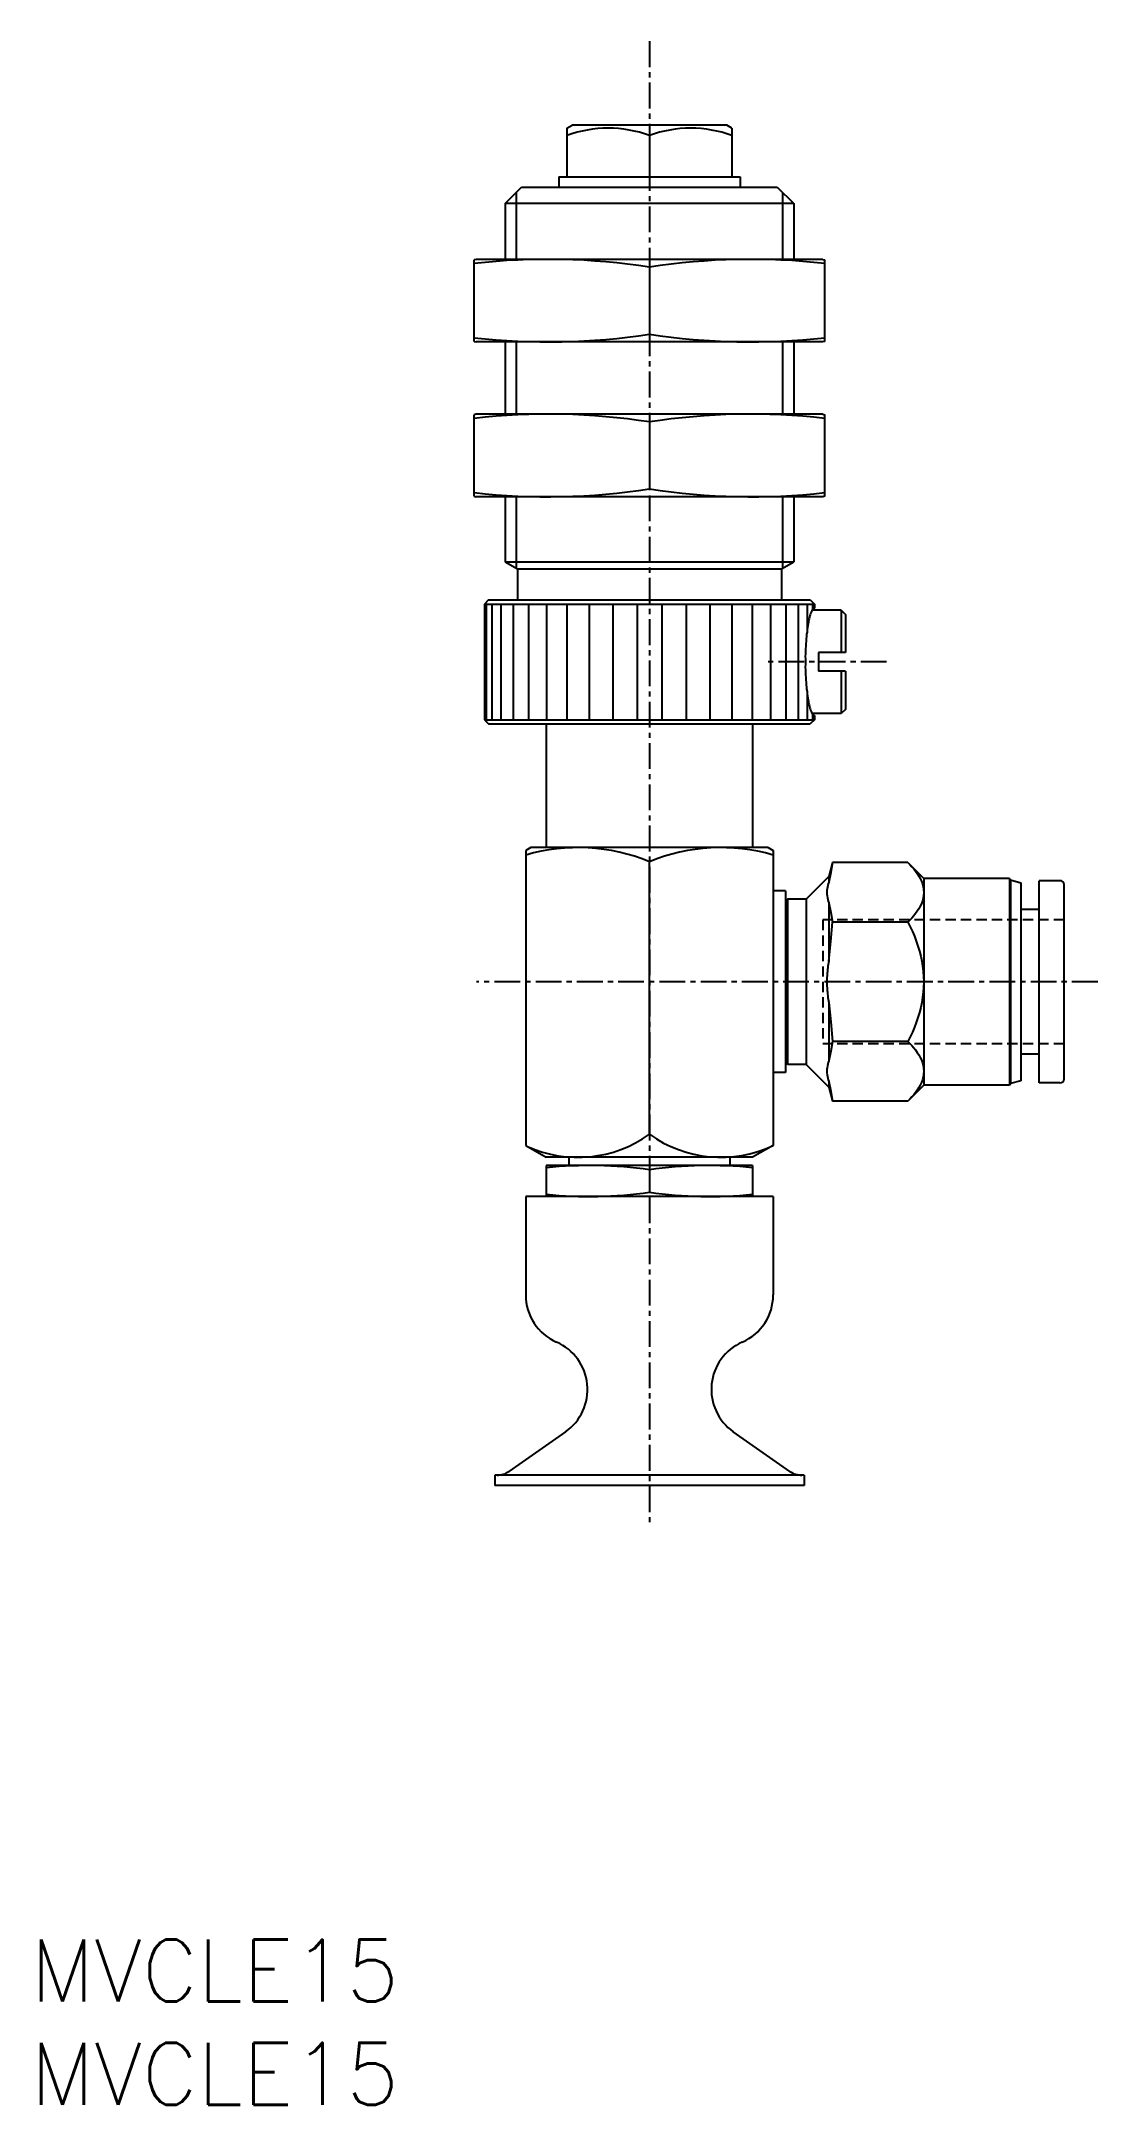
# Model space of a CAD drawing. Extents: x 0.5 to 51.7, y 0 to 100.
import ezdxf

# ---------------------------------------------------------------- set-up
doc = ezdxf.new("R2010")
doc.units = 0
doc.linetypes.add('CENTER', pattern=[2, 1.25, -0.25, 0.25, -0.25])
doc.linetypes.add('DASHED', pattern=[0.75, 0.5, -0.25])
doc.layers.get('0').update_dxf_attribs({"linetype": 'CONTINUOUS'})
doc.layers.add('CENTER', color=1, linetype='CENTER')
doc.styles.get("Standard").update_dxf_attribs({"font": 'txt.shx'})

# ---------------------------------------------------------------- blocks, each defined once
blk = doc.blocks.new('*U12')
at = {"color": 7, "linetype": 'CONTINUOUS'}
blk.add_text('MVCLE15', height=3, dxfattribs=at).set_placement((0, 0))
blk = doc.blocks.new('*U13')
at = {"color": 7, "linetype": 'CONTINUOUS'}
blk.add_text('MVCLE15', height=3, dxfattribs=at).set_placement((0, 5))

msp = doc.modelspace()

# ---------------------------------------------------------------- linework, layer by layer
at = {"color": 7, "linetype": 'CONTINUOUS'}
for p, q in [((26, 95.756), (26.25, 95.9)), ((26, 95.756), (26, 93.4)), ((33.75, 95.9), (26.25, 95.9)), ((30, 95.398), (30, 93.4)), ((34, 95.756), (33.75, 95.9)), ((34, 95.756), (34, 93.4)), ((25.6, 93.4), (25.6, 92.9)), ((25.6, 93.4), (34.4, 93.4)), ((34.4, 93.4), (34.4, 92.9)), ((23, 92.1), (23.8, 92.9)), ((37, 92.1), (23, 92.1)), ((23, 92.1), (23, 89.4)), ((23.542, 92.642), (23.542, 89.4)), ((23.8, 92.9), (36.2, 92.9)), ((36.2, 92.9), (37, 92.1)), ((36.459, 92.642), (36.459, 89.4)), ((37, 92.1), (37, 89.4)), ((21.6, 89.4), (21.5, 89.373)), ((21.5, 85.427), (21.5, 89.373)), ((38.4, 89.4), (21.6, 89.4)), ((30, 89.021), (30, 85.779)), ((38.4, 89.4), (38.5, 89.373)), ((38.5, 85.427), (38.5, 89.373)), ((21.5, 85.427), (21.6, 85.4)), ((38.4, 85.4), (21.6, 85.4)), ((23, 85.4), (23, 81.9)), ((23.542, 85.4), (23.542, 81.9)), ((36.459, 85.4), (36.459, 81.9)), ((37, 85.4), (37, 81.9)), ((38.5, 85.427), (38.4, 85.4)), ((21.6, 81.9), (21.5, 81.873)), ((21.5, 77.927), (21.5, 81.873)), ((38.4, 81.9), (21.6, 81.9)), ((30, 81.521), (30, 78.279)), ((38.4, 81.9), (38.5, 81.873)), ((38.5, 77.927), (38.5, 81.873)), ((21.5, 77.927), (21.6, 77.9)), ((38.4, 77.9), (21.6, 77.9)), ((23, 77.9), (23, 74.746)), ((23.542, 77.9), (23.542, 74.434)), ((36.459, 77.9), (36.459, 74.434)), ((37, 77.9), (37, 74.746)), ((38.5, 77.927), (38.4, 77.9)), ((23, 74.746), (37, 74.746)), ((23, 74.746), (23.6, 74.4)), ((23.6, 74.4), (23.6, 72.9)), ((23.6, 74.4), (36.4, 74.4)), ((36.4, 74.4), (37, 74.746)), ((36.4, 74.4), (36.4, 72.9)), ((22.2, 72.9), (22, 72.7)), ((22, 72.7), (38, 72.7)), ((22, 72.7), (22, 67.1)), ((22.089, 72.7), (22.089, 67.1)), ((22.2, 72.9), (37.8, 72.9)), ((22.355, 72.7), (22.355, 67.1)), ((22.792, 72.7), (22.792, 67.1)), ((23.39, 72.7), (23.39, 67.1)), ((24.136, 72.7), (24.136, 67.1)), ((25.012, 72.7), (25.012, 67.1)), ((26, 72.7), (26, 67.1)), ((27.077, 72.7), (27.077, 67.1)), ((28.22, 72.7), (28.22, 67.1)), ((29.402, 72.7), (29.402, 67.1)), ((30.598, 72.7), (30.598, 67.1)), ((31.78, 72.7), (31.78, 67.1)), ((32.923, 72.7), (32.923, 67.1)), ((34, 72.7), (34, 67.1)), ((34.988, 72.7), (34.988, 67.1)), ((35.864, 72.7), (35.864, 67.1)), ((36.61, 72.7), (36.61, 67.1)), ((37.208, 72.7), (37.208, 67.1)), ((37.645, 72.7), (37.645, 71.394)), ((37.8, 72.9), (38, 72.7)), ((39.3, 72.4), (37.881, 72.4)), ((37.911, 72.7), (37.911, 72.444)), ((38, 72.7), (38, 72.5)), ((39.3, 72.4), (39.3, 70.35)), ((39.3, 72.4), (39.5, 72.2)), ((39.5, 72.2), (39.5, 70.35)), ((38.2, 70.35), (38.2, 69.45)), ((39.5, 70.35), (38.2, 70.35)), ((39.5, 69.45), (38.2, 69.45)), ((39.3, 69.45), (39.3, 67.4)), ((39.5, 69.45), (39.5, 67.6)), ((37.645, 68.406), (37.645, 67.1)), ((22, 67.1), (38, 67.1)), ((22, 67.1), (22.2, 66.9)), ((38, 67.1), (37.8, 66.9)), ((39.3, 67.4), (37.881, 67.4)), ((37.911, 67.356), (37.911, 67.1)), ((38, 67.3), (38, 67.1)), ((39.5, 67.6), (39.3, 67.4)), ((22.2, 66.9), (37.8, 66.9)), ((25, 66.9), (25, 60.9)), ((35, 66.9), (35, 60.9)), ((24.25, 60.9), (24, 60.756)), ((24, 60.756), (24, 46.477)), ((35.75, 60.9), (24.25, 60.9)), ((30, 47.013), (30, 60.22)), ((35.75, 60.9), (36, 60.756)), ((36, 60.756), (36, 46.477)), ((38.88, 60.173), (38.7, 59.5)), ((42.526, 60.173), (38.88, 60.173)), ((42.526, 60.173), (43.3, 59.4)), ((38.7, 59.5), (37.6, 58.4)), ((38.7, 59.5), (38.7, 59.233)), ((47.462, 59.4), (43.3, 59.4)), ((43.3, 59.4), (43.3, 49.4)), ((47.462, 59.4), (47.462, 49.4)), ((47.462, 59.4), (47.5, 59.334)), ((47.5, 59.334), (48, 59.2)), ((47.5, 59.334), (47.5, 49.466)), ((48, 59.2), (48, 49.6)), ((49.9, 59.3), (48.9, 59.3)), ((48.9, 49.5), (48.9, 59.3)), ((50.1, 49.7), (50.1, 59.1)), ((36.6, 58.8), (36, 58.8)), ((36, 58.8), (36, 50)), ((36.6, 58.8), (36.6, 50)), ((36.7, 58.4), (36.6, 58.3)), ((36.7, 58.4), (36.7, 50.4)), ((37.6, 58.4), (36.7, 58.4)), ((37.6, 58.4), (37.6, 50.4)), ((38.7, 58.228), (38.7, 55.405)), ((42.526, 57.287), (38.88, 57.287)), ((48.9, 57.9), (48, 57.9)), ((38.7, 53.395), (38.7, 50.572)), ((42.526, 51.513), (38.88, 51.513)), ((36.6, 50), (36, 50)), ((36.7, 50.4), (36.6, 50.5)), ((37.6, 50.4), (36.7, 50.4)), ((37.6, 50.4), (38.7, 49.3)), ((48.9, 50.9), (48, 50.9)), ((38.7, 49.567), (38.7, 49.3)), ((38.7, 49.3), (38.88, 48.626)), ((43.3, 49.4), (42.526, 48.626)), ((47.462, 49.4), (43.3, 49.4)), ((47.5, 49.466), (47.462, 49.4)), ((48, 49.6), (47.5, 49.466)), ((49.9, 49.5), (48.9, 49.5)), ((42.526, 48.626), (38.88, 48.626)), ((24, 46.477), (25, 45.9)), ((36, 46.477), (35, 45.9)), ((35, 45.9), (25, 45.9)), ((25, 45.5), (25, 44)), ((35, 45.5), (25, 45.5)), ((26.1, 45.9), (26.1, 45.5)), ((30, 45.293), (30, 44.207)), ((33.9, 45.9), (33.9, 45.5)), ((35, 45.5), (35, 44)), ((24, 44), (24, 39.235)), ((36, 44), (24, 44)), ((36, 44), (36, 39.235)), ((25.934, 32.604), (23.187, 30.681)), ((36.813, 30.681), (34.066, 32.604)), ((22.5, 30.5), (22.5, 30)), ((37.5, 30.5), (22.5, 30.5)), ((37.5, 30), (22.5, 30)), ((37.5, 30.5), (37.5, 30))]:
    msp.add_line(p, q, dxfattribs=at)
at = {"color": 3, "linetype": 'DASHED'}
for p, q in [((50.1, 57.4), (38.4, 57.4)), ((38.4, 57.4), (38.4, 51.4)), ((50.1, 51.4), (38.4, 51.4))]:
    msp.add_line(p, q, dxfattribs=at)
at = {"color": 7, "linetype": 'CONTINUOUS'}
for points in [[(38, 72.5, 0.049127), (37.915, 72.451, 0.049127), (37.834, 72.303, 0.049127), (37.759, 72.063, 0.049127), (37.693, 71.74, 0.049127), (37.639, 71.347, 0.049127), (37.599, 70.898, 0.049127), (37.574, 70.41, 0.049127), (37.566, 69.903, 0.049127), (37.574, 69.395, 0.049127), (37.599, 68.908, 0.049127), (37.639, 68.458, 0.049127), (37.693, 68.063, 0.049127), (37.759, 67.74, 0.049127), (37.834, 67.499, 0.049127), (37.915, 67.35, 0.049127), (38, 67.3, -1)], [(42.526, 60.173, -0.103304), (43.182, 59.274, -0.216611), (43.182, 58.186, -0.103324), (42.526, 57.287)], [(38.7, 59.233, 0.060459), (38.612, 58.902, 0.069408), (38.612, 58.559, 0.060493), (38.7, 58.228)], [(42.526, 57.287, -0.076016), (43.204, 55.4, -0.096023), (43.204, 53.4, -0.076035), (42.526, 51.513)], [(38.7, 55.405, 0.032378), (38.611, 54.737, 0.033597), (38.611, 54.063, 0.032384), (38.7, 53.395)], [(42.526, 51.513, -0.103304), (43.182, 50.614, -0.216611), (43.182, 49.526, -0.103324), (42.526, 48.626)], [(38.7, 50.572, 0.06046), (38.612, 50.241, 0.069407), (38.612, 49.898, 0.060494), (38.7, 49.567)]]:
    msp.add_lwpolyline(points, format="xyb", dxfattribs=at)
for points in [[(38.88, 60.173), (38.79, 59.703), (38.7, 59.233)], [(38.7, 58.228), (38.79, 57.757), (38.88, 57.287)], [(38.7, 55.405), (38.79, 56.346), (38.88, 57.287)], [(38.7, 53.395), (38.79, 52.454), (38.88, 51.513)], [(38.88, 51.513), (38.79, 51.043), (38.7, 50.572)], [(38.7, 49.567), (38.79, 49.097), (38.88, 48.626)]]:
    msp.add_lwpolyline(points, dxfattribs=at)
for centre, radius, start, end in [((28, 89.979), 5.777, 69.74383, 110.25617), ((32, 89.979), 5.777, 69.74383, 110.25617), ((25.093, 57.45), 31.95, 81.16457, 96.45603), ((34.907, 57.45), 31.95, 83.54398, 98.83543), ((25.093, 117.35), 31.95, 263.54397, 278.83543), ((34.907, 117.35), 31.95, 261.16457, 276.45603), ((25.093, 49.95), 31.95, 81.16457, 96.45603), ((34.907, 49.95), 31.95, 83.54398, 98.83543), ((25.093, 109.85), 31.95, 263.54397, 278.83543), ((34.907, 109.85), 31.95, 261.16457, 276.45603), ((26.536, 51.739), 9.161, 67.78069, 106.07093), ((33.464, 51.739), 9.161, 73.92907, 112.21931), ((49.9, 59.1), 0.2, 0, 90), ((49.9, 49.7), 0.2, 270, 0), ((26.536, 51.846), 5.946, 245.63141, 305.6314), ((33.464, 51.846), 5.946, 234.3686, 295.24373), ((27.113, 25.293), 20.207, 81.7868, 96.00289), ((32.887, 25.293), 20.207, 83.99711, 98.2132), ((27.113, 64.207), 20.207, 263.99711, 278.2132), ((32.887, 64.207), 20.207, 261.7868, 276.00289), ((26.5, 39.235), 2.5, 180, 246.42182), ((33.5, 39.235), 2.5, 293.57817, 0), ((24.5, 34.652), 2.5, 305, 66.42182), ((35.5, 34.652), 2.5, 113.57818, 235.00001), ((22.613, 31.5), 1, 270, 305), ((37.387, 31.5), 1, 235, 270)]:
    msp.add_arc(centre, radius, start, end, dxfattribs=at)
at = {"layer": 'CENTER', "color": 1, "linetype": 'CENTER'}
for p, q in [((30, 99.965), (30, 28.179)), ((41.5, 69.9), (35.566, 69.9)), ((51.735, 54.4), (21.617, 54.4))]:
    msp.add_line(p, q, dxfattribs=at)

# ---------------------------------------------------------------- block references
at = {"color": 7, "linetype": 'CONTINUOUS'}
for name in ['*U13', '*U12']:
    msp.add_blockref(name, (0, 0), dxfattribs=at)

doc.saveas('drawing.dxf')
